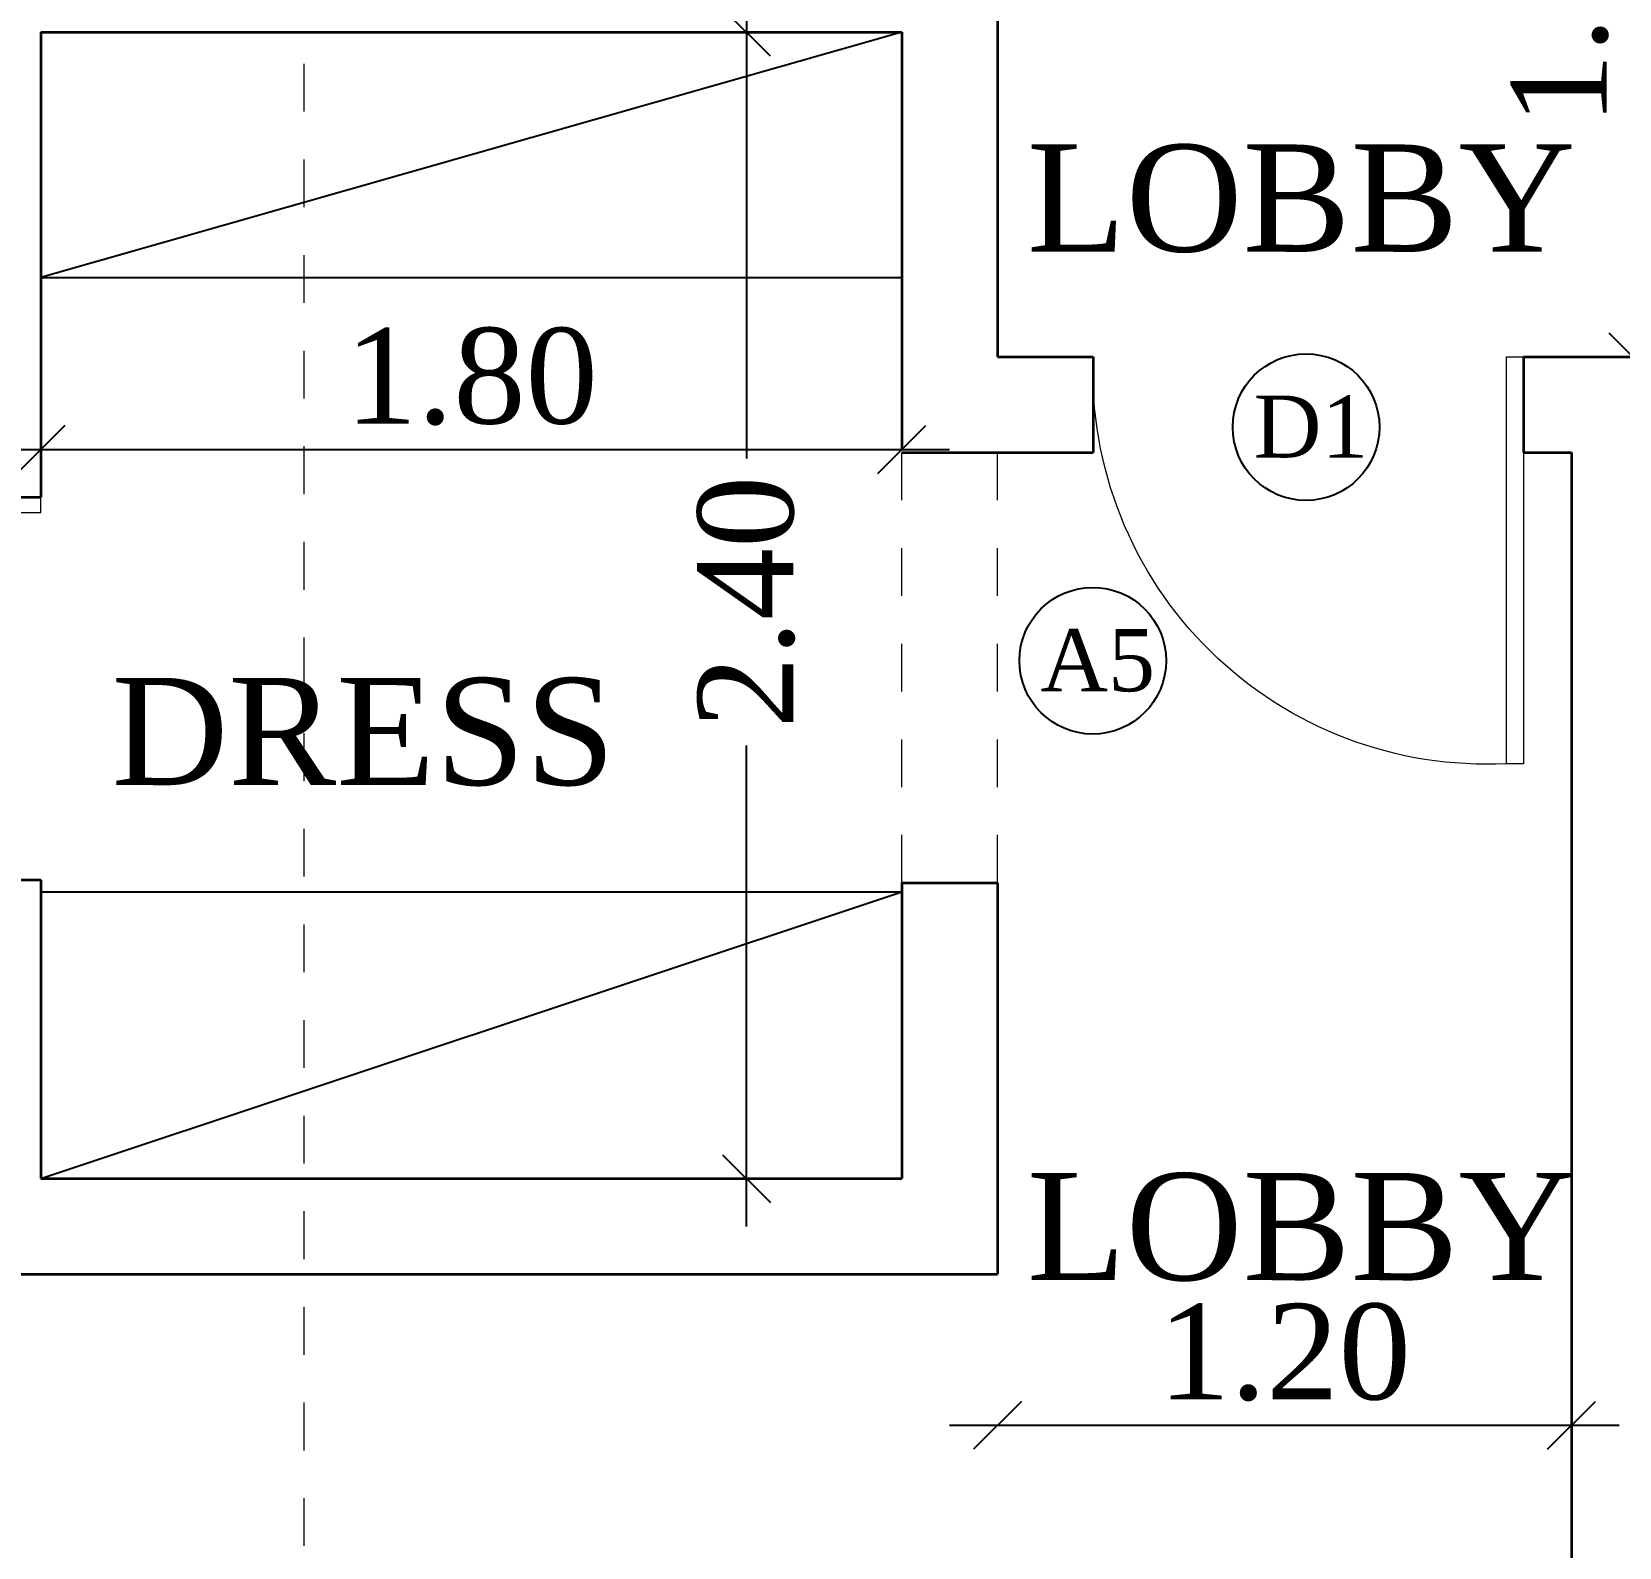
# Model space of a CAD drawing. Header units: metres. Extents: x 503482 to 1007323, y 2781056 to 5562345.
# Drawn here: x 503488.748 to 503492.067, y 2781131.805 to 2781134.975 of the extents above; entities that cross this region are included whole.
import ezdxf

# ---------------------------------------------------------------- set-up
doc = ezdxf.new("R2010")
doc.units = ezdxf.units.M
doc.header["$LTSCALE"] = 10
doc.header["$MEASUREMENT"] = 0
doc.header["$PDMODE"] = 3
doc.linetypes.add('HIDDEN', pattern=[0.375, 0.25, -0.125])
doc.layers.get('0').update_dxf_attribs({"linetype": 'CONTINUOUS'})
doc.layers.get('DEFPOINTS').update_dxf_attribs({"linetype": 'CONTINUOUS'})
for name, color, linetype, lineweight in [('01 wall', 4, 'CONTINUOUS', 35), ('01_WALLS', 7, 'CONTINUOUS', 25), ('TEXT', 254, 'CONTINUOUS', 13), ('WALL', 7, 'CONTINUOUS', 30)]:
    doc.layers.add(name, color=color, linetype=linetype, lineweight=lineweight)
doc.layers.add('FUR', color=31, linetype='CONTINUOUS')
doc.styles.add('AREAL', font='times.ttf')
doc.dimstyles.new('bdc-1-100-A', dxfattribs={"dimtxt": 0.2, "dimasz": 0.1, "dimexe": 0, "dimexo": 0, "dimgap": 0.05, "dimtad": 1, "dimzin": 7, "dimdsep": 46, "dimtxsty": 'AREAL', "dimblk": 'OBLIQUE', "dimcen": 0.001, "dimdle": 0.1, "dimse1": 1, "dimse2": 1, "dimclrd": 15, "dimclre": 8, "dimclrt": 3, "dimadec": 0, "dimazin": 0, "dimtfac": 1, "dimtix": 1, "dimtmove": 2, "dimatfit": 3, "dimldrblk": 'OBLIQUE', "dimfxl": 0.1, "dimtolj": 1, "dimtzin": 0, "dimlwe": 5, "dimarcsym": 0})

# ---------------------------------------------------------------- blocks, each defined once
blk = doc.blocks.new('_Oblique')
at = {"color": 0, "linetype": 'ByBlock', "lineweight": -2}
blk.add_line((-0.5, -0.5), (0.5, 0.5), dxfattribs=at)
blk = doc.blocks.new('*D911')
at = {"layer": '01_WALLS', "color": 15, "linetype": 'Continuous', "lineweight": -2, "ltscale": 0.04, "transparency": 16777216}
blk.add_line((503486.5667, 2781129.9613), (503492.0667, 2781129.9613), dxfattribs=at)
at = {"layer": 'DEFPOINTS', "color": 0, "ltscale": 0.04, "transparency": 16777216}
for p in [(503491.9667, 2781132.8765), (503486.6667, 2781132.2765), (503491.9667, 2781129.9613)]:
    blk.add_point(p, dxfattribs=at)
at = {"layer": '01_WALLS', "color": 15, "lineweight": -2, "ltscale": 0.04, "transparency": 16777216, "xscale": 0.1, "yscale": 0.1, "zscale": 0.1, "rotation": 180}
blk.add_blockref('_Oblique', (503486.6667, 2781129.9613), dxfattribs=at)
at = {"layer": '01_WALLS', "color": 15, "lineweight": -2, "ltscale": 0.04, "transparency": 16777216, "xscale": 0.1, "yscale": 0.1, "zscale": 0.1}
blk.add_blockref('_Oblique', (503491.9667, 2781129.9613), dxfattribs=at)
at = {"layer": '01_WALLS', "color": 3, "lineweight": 5, "ltscale": 0.04, "transparency": 16777216, "insert": (503489.3167, 2781130.1133), "char_height": 0.2, "attachment_point": 5, "style": 'AREAL'}
blk.add_mtext('\\A1;5.30', dxfattribs=at)
blk = doc.blocks.new('A$C155168EF')
at = {"layer": '01_WALLS', "color": 1, "linetype": 'Continuous', "lineweight": 0, "ltscale": 24}
blk.add_lwpolyline([(1.42, 34.08), (0, 34.08), (0, 0.04), (1.42, 0.04)], close=True, dxfattribs=at)
blk.add_arc((3.11, 32.91), 32.91, 267.0463, 2.0429, dxfattribs=at)
blk = doc.blocks.new('*D931')
at = {"layer": '01_WALLS', "color": 15, "linetype": 'Continuous', "lineweight": -2, "ltscale": 0.04, "transparency": 16777216}
for p, q in [((503490.2418, 2781135.074), (503490.2418, 2781134.0823)), ((503490.2418, 2781132.4765), (503490.2418, 2781133.4823))]:
    blk.add_line(p, q, dxfattribs=at)
at = {"layer": 'DEFPOINTS', "color": 0, "ltscale": 0.04, "transparency": 16777216}
for p in [(503489.5142, 2781134.974), (503489.5142, 2781132.5765), (503490.2418, 2781132.5765)]:
    blk.add_point(p, dxfattribs=at)
at = {"layer": '01_WALLS', "color": 15, "lineweight": -2, "ltscale": 0.04, "transparency": 16777216, "xscale": 0.1, "yscale": 0.1, "zscale": 0.1}
for p, rotation in [((503490.2418, 2781134.974), 90), ((503490.2418, 2781132.5765), 270)]:
    blk.add_blockref('_Oblique', p, dxfattribs=dict(at, rotation=rotation))
at = {"layer": '01_WALLS', "color": 3, "lineweight": 5, "ltscale": 0.04, "transparency": 16777216, "insert": (503490.2418, 2781133.7823), "char_height": 0.2, "attachment_point": 5, "rotation": 90, "style": 'AREAL'}
blk.add_mtext('\\A1;2.40', dxfattribs=at)
blk = doc.blocks.new('*D932')
at = {"layer": '01_WALLS', "color": 15, "linetype": 'Continuous', "lineweight": -2, "ltscale": 0.04, "transparency": 16777216}
blk.add_line((503488.6667, 2781134.1015), (503490.6667, 2781134.1015), dxfattribs=at)
at = {"layer": 'DEFPOINTS', "color": 0, "ltscale": 0.04, "transparency": 16777216}
for p in [(503490.5667, 2781134.1015), (503488.7667, 2781132.5765), (503490.5667, 2781132.5765)]:
    blk.add_point(p, dxfattribs=at)
at = {"layer": '01_WALLS', "color": 15, "lineweight": -2, "ltscale": 0.04, "transparency": 16777216, "xscale": 0.1, "yscale": 0.1, "zscale": 0.1, "rotation": 180}
blk.add_blockref('_Oblique', (503488.7667, 2781134.1015), dxfattribs=at)
at = {"layer": '01_WALLS', "color": 15, "lineweight": -2, "ltscale": 0.04, "transparency": 16777216, "xscale": 0.1, "yscale": 0.1, "zscale": 0.1}
blk.add_blockref('_Oblique', (503490.5667, 2781134.1015), dxfattribs=at)
at = {"layer": '01_WALLS', "color": 3, "lineweight": 5, "ltscale": 0.04, "transparency": 16777216, "insert": (503489.6667, 2781134.2535), "char_height": 0.2, "attachment_point": 5, "style": 'AREAL'}
blk.add_mtext('\\A1;1.80', dxfattribs=at)
blk = doc.blocks.new('*D939')
at = {"layer": '01_WALLS', "color": 15, "linetype": 'Continuous', "lineweight": -2, "ltscale": 0.04, "transparency": 16777216}
blk.add_line((503492.0948, 2781134.1952), (503492.0948, 2781135.8927), dxfattribs=at)
at = {"layer": 'DEFPOINTS', "color": 0, "ltscale": 0.04, "transparency": 16777216}
for p in [(503492.0948, 2781135.7927), (503492.1667, 2781135.7927), (503492.1667, 2781134.2952)]:
    blk.add_point(p, dxfattribs=at)
at = {"layer": '01_WALLS', "color": 15, "lineweight": -2, "ltscale": 0.04, "transparency": 16777216, "xscale": 0.1, "yscale": 0.1, "zscale": 0.1}
for p, rotation in [((503492.0948, 2781135.7927), 90), ((503492.0948, 2781134.2952), 270)]:
    blk.add_blockref('_Oblique', p, dxfattribs=dict(at, rotation=rotation))
at = {"layer": '01_WALLS', "color": 3, "lineweight": 5, "ltscale": 0.04, "transparency": 16777216, "insert": (503491.9428, 2781135.0439), "char_height": 0.2, "attachment_point": 5, "rotation": 90, "style": 'AREAL'}
blk.add_mtext('\\A1;1.50', dxfattribs=at)
blk = doc.blocks.new('*D940')
at = {"layer": '01_WALLS', "color": 15, "linetype": 'Continuous', "lineweight": -2, "ltscale": 0.04, "transparency": 16777216}
blk.add_line((503490.6667, 2781132.0606), (503492.0667, 2781132.0606), dxfattribs=at)
at = {"layer": 'DEFPOINTS', "color": 0, "ltscale": 0.04, "transparency": 16777216}
for p in [(503491.9667, 2781132.6765), (503490.7667, 2781132.0765), (503491.9667, 2781132.0606)]:
    blk.add_point(p, dxfattribs=at)
at = {"layer": '01_WALLS', "color": 15, "lineweight": -2, "ltscale": 0.04, "transparency": 16777216, "xscale": 0.1, "yscale": 0.1, "zscale": 0.1, "rotation": 180}
blk.add_blockref('_Oblique', (503490.7667, 2781132.0606), dxfattribs=at)
at = {"layer": '01_WALLS', "color": 15, "lineweight": -2, "ltscale": 0.04, "transparency": 16777216, "xscale": 0.1, "yscale": 0.1, "zscale": 0.1}
blk.add_blockref('_Oblique', (503491.9667, 2781132.0606), dxfattribs=at)
at = {"layer": '01_WALLS', "color": 3, "lineweight": 5, "ltscale": 0.04, "transparency": 16777216, "insert": (503491.3667, 2781132.2126), "char_height": 0.2, "attachment_point": 5, "style": 'AREAL'}
blk.add_mtext('\\A1;1.20', dxfattribs=at)
blk = doc.blocks.new('ERTES')
at = {"layer": '01_WALLS', "color": 6, "linetype": 'HIDDEN', "lineweight": 0, "ltscale": 0.04}
blk.add_line((503353.4084, 2781304.8426), (503353.4084, 2781297.2609), dxfattribs=at)
blk = doc.blocks.new('TRTRT')
at = {"layer": '01_WALLS'}
blk.add_blockref('ERTES', (0, 0), dxfattribs=at)
blk = doc.blocks.new('U87Y787Y68')
at = {"layer": '01_WALLS', "color": 241, "ltscale": 0.04}
blk.add_circle((503297.2457, 2780963.4025), 0.1533, dxfattribs=at)
at = {"layer": '01_WALLS', "color": 141, "ltscale": 0.04}
blk.add_circle((503296.7998, 2780962.9139), 0.1533, dxfattribs=at)
at = {"layer": 'TEXT', "color": 6, "lineweight": 25, "style": 'AREAL'}
blk.add_text('D1', height=0.12991, dxfattribs=at).set_placement((503297.1361, 2780963.3386))
at = {"layer": 'TEXT', "color": 20, "lineweight": 25, "style": 'AREAL'}
blk.add_text('A5', height=0.12991, dxfattribs=at).set_placement((503296.6902, 2780962.8501))

msp = doc.modelspace()

# ---------------------------------------------------------------- linework, layer by layer
at = {"layer": '01 wall'}
for p, q in [((503490.7667, 2781135.7927), (503490.7667, 2781134.2952)), ((503488.7667, 2781134.974), (503490.5667, 2781134.974)), ((503488.7667, 2781134.974), (503488.7667, 2781134.0015)), ((503490.5667, 2781134.974), (503490.5667, 2781134.1015)), ((503490.7667, 2781134.2952), (503490.9667, 2781134.2952)), ((503490.9667, 2781134.2952), (503490.9667, 2781134.0952)), ((503491.8667, 2781134.2952), (503491.8667, 2781134.0952)), ((503491.8667, 2781134.2952), (503492.1667, 2781134.2952)), ((503490.5667, 2781134.0952), (503490.9667, 2781134.0952)), ((503491.8667, 2781134.0952), (503491.9667, 2781134.0952)), ((503491.9667, 2781134.0952), (503491.9667, 2781129.0765)), ((503488.5667, 2781134.0015), (503488.7667, 2781134.0015)), ((503488.5667, 2781133.2015), (503488.7667, 2781133.2015)), ((503488.7667, 2781133.2015), (503488.7667, 2781132.5765)), ((503490.5667, 2781133.1952), (503490.5667, 2781132.5765)), ((503490.5667, 2781133.1952), (503490.7667, 2781133.1952)), ((503490.7667, 2781133.1952), (503490.7667, 2781132.3765)), ((503488.7667, 2781132.5765), (503490.5667, 2781132.5765)), ((503486.6667, 2781132.3765), (503490.7667, 2781132.3765))]:
    msp.add_line(p, q, dxfattribs=at)
at = {"layer": '01_WALLS', "color": 2, "linetype": 'HIDDEN', "lineweight": 0, "ltscale": 0.04}
for p, q in [((503490.5667, 2781133.1952), (503490.5667, 2781134.1015)), ((503490.7667, 2781133.1952), (503490.7667, 2781134.0952))]:
    msp.add_line(p, q, dxfattribs=at)
at = {"layer": 'FUR'}
for p, q in [((503490.5667, 2781134.974), (503488.7667, 2781134.4615)), ((503488.7667, 2781134.4615), (503490.5667, 2781134.4615)), ((503488.7667, 2781133.1765), (503490.5667, 2781133.1765)), ((503488.7667, 2781132.5765), (503490.5667, 2781133.1765))]:
    msp.add_line(p, q, dxfattribs=at)

# ---------------------------------------------------------------- block references
at = {"layer": '01_WALLS'}
msp.add_blockref('TRTRT', (135.9082, -165.5345), dxfattribs=at)
at = {"layer": '01_WALLS', "color": 3}
msp.add_blockref('U87Y787Y68', (194.1662, 170.7457), dxfattribs=at)
at = {"layer": 'WALL', "color": 4, "ltscale": 20}
for p, xscale, yscale, zscale, rotation in [((503491.8666, 2781133.4432), -0.02500000000007276, 0.02500000000007276, 0.02500000000007276, 359.9975206244468), ((503488.0094, 2781134.0014), 0.02222218792340378, 0.02222218792340378, 0.02222218792340378, 270.0024793755533)]:
    msp.add_blockref('A$C155168EF', p, dxfattribs=dict(at, xscale=xscale, yscale=yscale, zscale=zscale, rotation=rotation))

# ---------------------------------------------------------------- texts
at = {"layer": 'TEXT', "color": 1, "lineweight": 25, "style": 'AREAL'}
for s, p in [('LOBBY', (503490.8282, 2781134.5154)), ('DRESS', (503488.9144, 2781133.3998)), ('LOBBY', (503490.8282, 2781132.3642))]:
    msp.add_text(s, height=0.224, dxfattribs=at).set_placement(p)

# ---------------------------------------------------------------- dimensions: what is measured, and where the dimension line sits
at = {"layer": '01_WALLS', "lineweight": 5, "ltscale": 0.04}
dim = msp.add_linear_dim(base=(503492.0948, 2781135.7927), p1=(503492.1667, 2781134.2952), p2=(503492.1667, 2781135.7927), angle=90, dimstyle='bdc-1-100-A', override={"dimfxl": 0.125, "dimfxlon": 1, "dimarcsym": 1}, dxfattribs=at)
dim.commit()
dim.dimension.update_dxf_attribs({"geometry": '*D939', "text_midpoint": (503491.9428, 2781135.0439)})
dim = msp.add_linear_dim(base=(503490.2418, 2781132.5765), p1=(503489.5142, 2781134.974), p2=(503489.5142, 2781132.5765), angle=90, dimstyle='bdc-1-100-A', override={"dimfxl": 0.125, "dimfxlon": 1, "dimarcsym": 1}, dxfattribs=at)
dim.commit()
dim.dimension.update_dxf_attribs({"geometry": '*D931', "text_midpoint": (503490.2418, 2781133.7823), "dimtype": 160})
for base, p1, p2, picture, middle in [((503490.5667, 2781134.1015), (503488.7667, 2781132.5765), (503490.5667, 2781132.5765), '*D932', (503489.6667, 2781134.2535)), ((503491.9667, 2781129.9613), (503486.6667, 2781132.2765), (503491.9667, 2781132.8765), '*D911', (503489.3167, 2781130.1133)), ((503491.9667, 2781132.0606), (503490.7667, 2781132.0765), (503491.9667, 2781132.6765), '*D940', (503491.3667, 2781132.2126))]:
    dim = msp.add_linear_dim(base=base, p1=p1, p2=p2, dimstyle='bdc-1-100-A', override={"dimfxl": 0.125, "dimfxlon": 1, "dimarcsym": 1}, dxfattribs=at)
    dim.commit()
    dim.dimension.update_dxf_attribs({"geometry": picture, "text_midpoint": middle})

doc.saveas('drawing.dxf')
